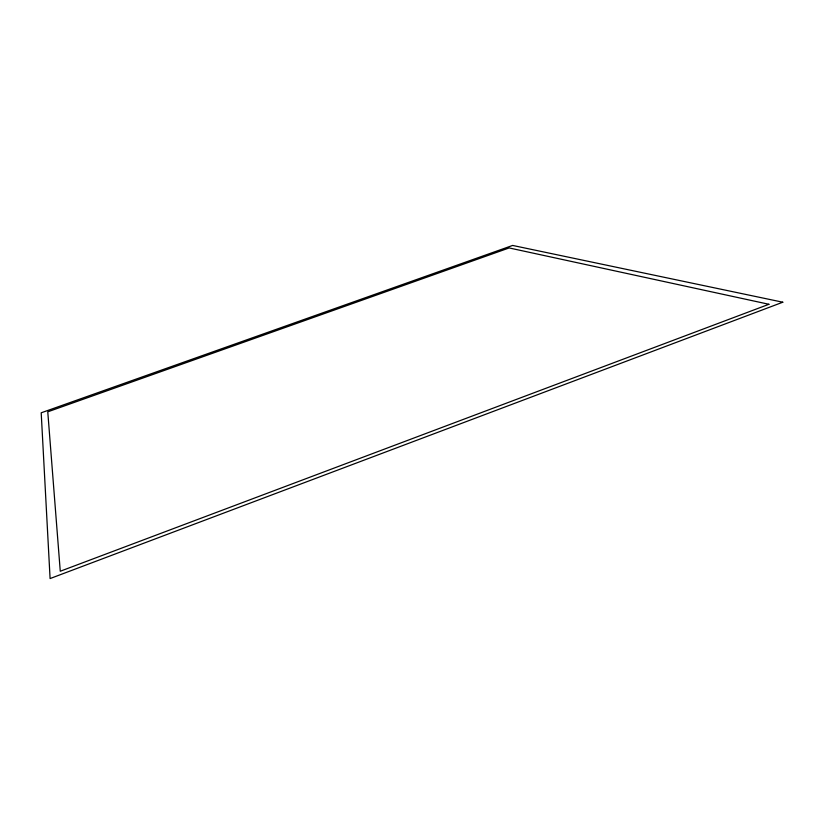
<?xml version="1.0" encoding="UTF-8"?>
<svg xmlns="http://www.w3.org/2000/svg" width="824" height="824" viewBox="0 0 824 824"><rect width="100%" height="100%" fill="white"/><g stroke="black" fill="none" stroke-linecap="round" stroke-linejoin="round"><path stroke-width="1.24" d="M768.926 304.283L60.265 571.238L47.771 411.825L509.15 247.942L768.926 304.283M782.8 302.212L50.089 578.561L41.2 412.803L512.631 245.439L782.8 302.212"/></g></svg>
